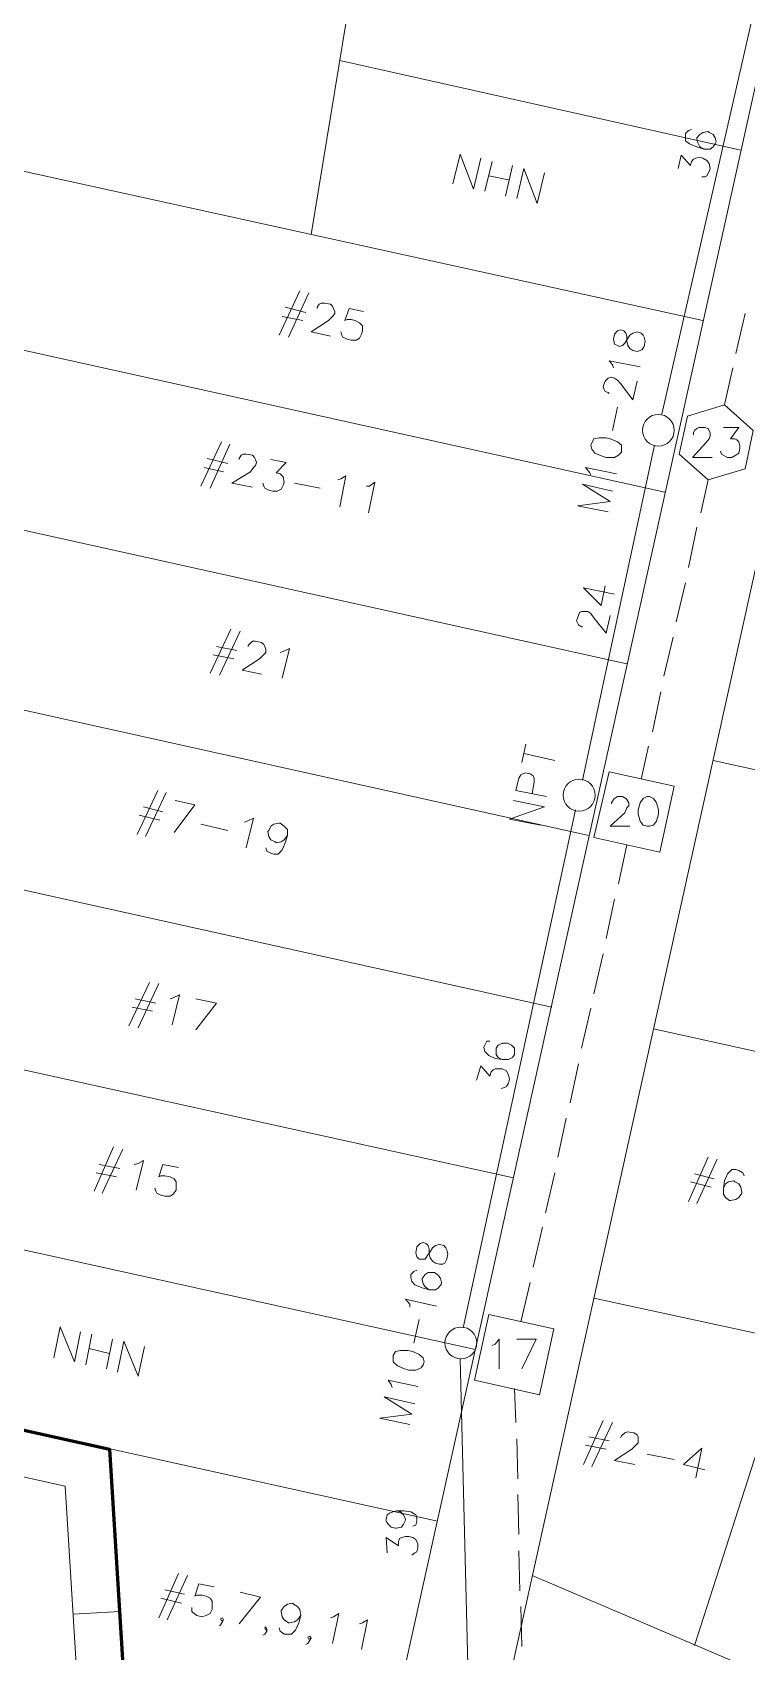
# Model space of a CAD drawing. Header units: millimetres. Extents: x 3.6 to 37.8, y 0.6 to 28.7.
# Drawn here: x 23.91 to 26.8, y 5.62 to 12.18 of the extents above; entities that cross this region are included whole.
import ezdxf

# ---------------------------------------------------------------- set-up
doc = ezdxf.new("R2010")
doc.units = ezdxf.units.MM
for name, color, linetype in [('PDF_0', 7, 'Continuous'), ('PDF_S45$BOUNDARY-NODE', 3, 'Continuous'), ('PDF_S45$Passives-TapOffs', 7, 'Continuous'), ('PDF_S45$POLE', 7, 'Continuous'), ('PDF_S45$strand', 7, 'Continuous')]:
    doc.layers.add(name, color=color, linetype=linetype)
for name, color, linetype, true_color in [('PDF_S45$Cable-565', 23, 'Continuous', 0xdd8a6e), ('PDF_S45$LOTS', 254, 'Continuous', 0xdcdcdc), ('PDF_S45$ROAD', 8, 'Continuous', 0x808080), ('PDF_S45$SDU', 157, 'Continuous', 0x396472)]:
    doc.layers.add(name, color=color, linetype=linetype, true_color=true_color)

msp = doc.modelspace()

# ---------------------------------------------------------------- linework, layer by layer
at = {"layer": 'PDF_0', "lineweight": 9}
msp.add_lwpolyline([(14.7098, 27.5318), (24.7091, 25.2175), (24.413, 23.9499), (24.6757, 23.4537), (24.5131, 22.7573), (24.9176, 22.6614), (24.5465, 21.4814), (25.6223, 21.0644), (25.9684, 20.7808), (27.161, 20.318), (32.8945, 20.539), (35.1337, 19.509), (32.6443, 14.1091), (32.6568, 13.6713), (27.407, 1.7914), (26.3937, 2.2251), (25.8725, 2.0791), (24.2588, 2.7672), (24.0419, 6.2865), (22.7034, 6.5826), (22.9036, 8.4465), (13.9217, 10.277)], dxfattribs=at)
at = {"layer": 'PDF_S45$BOUNDARY-NODE', "lineweight": 60}
msp.add_lwpolyline([(21.319, 8.9594), (23.1079, 8.5924), (22.9077, 6.7285), (24.2212, 6.4366), (24.313, 4.948)], dxfattribs=at)
at = {"layer": 'PDF_S45$Cable-565', "lineweight": 13}
for points in [[(26.7607, 10.8816), (26.7982, 11.0443)], [(26.7148, 10.6732), (26.7481, 10.8233)], [(26.6189, 10.2353), (26.6481, 10.3688)], [(26.5688, 10.0143), (26.6022, 10.1769)], [(26.5188, 9.7933), (26.5563, 9.9518)], [(26.4688, 9.5723), (26.5063, 9.7308)], [(26.4229, 9.3471), (26.4563, 9.5098)], [(26.377, 9.1553), (26.4062, 9.2888)], [(26.2853, 8.73), (26.3186, 8.8885)], [(26.2353, 8.509), (26.2686, 8.6675)], [(26.1852, 8.2838), (26.2227, 8.4465)], [(26.1352, 8.0628), (26.1727, 8.2255)], [(26.0893, 7.8418), (26.1227, 8.0003)], [(26.0393, 7.6208), (26.0726, 7.7793)], [(25.9892, 7.3957), (26.0268, 7.5583)], [(25.9392, 7.1747), (25.9767, 7.3373)], [(25.8892, 6.9537), (25.9267, 7.1121)], [(25.8641, 6.6826), (25.8683, 6.545)], [(25.8725, 6.4783), (25.8766, 6.3157)], [(25.8766, 6.2531), (25.8808, 6.0905)], [(25.8808, 6.0238), (25.885, 5.8612)], [(25.8892, 5.7986), (25.8933, 5.636)]]:
    msp.add_lwpolyline(points, dxfattribs=at)
at = {"layer": 'PDF_S45$LOTS', "lineweight": 0}
for points in [[(25.714, 15.1766), (25.5014, 14.18), (25.0385, 11.3653)], [(26.5939, 5.6402), (29.0374, 13.2418)], [(26.7815, 11.7073), (25.1553, 12.07)], [(26.6272, 11.0151), (23.4456, 11.7156)], [(26.4729, 10.3187), (23.3706, 11.0067)], [(26.3186, 9.6224), (23.2914, 10.2937)], [(26.1644, 8.926), (23.2163, 9.5807)], [(26.6689, 9.2304), (27.678, 9.0094)], [(26.0143, 8.2296), (23.1371, 8.8676)], [(25.86, 7.5374), (23.062, 8.1546)], [(26.4271, 8.1421), (27.3319, 7.9419)], [(25.7057, 6.8411), (22.9828, 7.4415)], [(26.1852, 7.0496), (26.99, 6.8744)], [(25.5514, 6.1447), (22.9077, 6.7285)], [(24.2212, 6.4366), (24.4504, 2.6854)], [(27.2152, 5.3775), (25.935, 5.9237)], [(24.074, 5.7665), (24.2629, 5.7778)]]:
    msp.add_lwpolyline(points, dxfattribs=at)
at = {"layer": 'PDF_S45$Passives-TapOffs', "lineweight": 9}
for points in [[(26.7982, 10.4146), (26.6481, 10.3688), (26.5313, 10.473), (26.5647, 10.6273), (26.7148, 10.6732), (26.8315, 10.5689)], [(26.1852, 8.9177), (26.2478, 9.1845), (26.5105, 9.1261), (26.4521, 8.8593)], [(26.402, 9.0844), (26.4104, 9.0844), (26.4271, 9.0761), (26.4396, 9.0594), (26.4479, 9.0302), (26.4479, 9.0136), (26.4396, 8.9844), (26.4271, 8.9677), (26.4104, 8.9635), (26.402, 8.9635), (26.3854, 8.9677), (26.3729, 8.9844), (26.3645, 9.0136), (26.3645, 9.0302), (26.3729, 9.0594), (26.3854, 9.0761)], [(25.7015, 6.716), (25.7599, 6.9829), (26.0226, 6.9245), (25.9642, 6.6576)]]:
    msp.add_lwpolyline(points, close=True, dxfattribs=at)
for points in [[(26.5897, 10.5522), (26.5897, 10.5606), (26.5939, 10.5689), (26.6022, 10.5772), (26.6105, 10.5814), (26.6356, 10.5814), (26.6481, 10.5772), (26.6564, 10.5606), (26.6564, 10.5481), (26.6522, 10.5355), (26.6397, 10.5189), (26.5855, 10.4605), (26.6647, 10.4605)], [(26.7106, 10.5814), (26.7732, 10.5814), (26.7398, 10.5355), (26.7565, 10.5355), (26.7648, 10.5314), (26.7732, 10.523), (26.7773, 10.5064), (26.7773, 10.498), (26.7732, 10.4772), (26.7607, 10.4688), (26.744, 10.4605), (26.7273, 10.4605), (26.7023, 10.473), (26.6981, 10.4855)], [(26.2561, 9.0553), (26.2561, 9.0594), (26.2644, 9.0719), (26.2686, 9.0761), (26.2811, 9.0844), (26.302, 9.0844), (26.3145, 9.0761), (26.3186, 9.0719), (26.327, 9.0594), (26.327, 9.0469), (26.3186, 9.0386), (26.3103, 9.0177), (26.2519, 8.9635), (26.3312, 8.9635)], [(25.7724, 6.8578), (25.7849, 6.8619), (25.8016, 6.8828), (25.8016, 6.7619)], [(25.8725, 6.8828), (25.9517, 6.8828), (25.8933, 6.7619)]]:
    msp.add_lwpolyline(points, dxfattribs=at)
at = {"layer": 'PDF_S45$POLE', "lineweight": 0}
for points in [[(26.2644, 10.94), (26.2686, 10.9609), (26.2811, 10.9734), (26.2936, 10.9776), (26.3061, 10.9734), (26.3145, 10.965), (26.3186, 10.9525), (26.3186, 10.9317), (26.3228, 10.915), (26.3312, 10.9025), (26.3437, 10.8942), (26.3603, 10.89), (26.3729, 10.8942), (26.3812, 10.8983), (26.3895, 10.9108), (26.3937, 10.9317), (26.3895, 10.9484), (26.3854, 10.9567), (26.377, 10.965), (26.3603, 10.9692), (26.3437, 10.965), (26.3312, 10.9567), (26.3228, 10.9442), (26.3103, 10.9233), (26.302, 10.915), (26.2895, 10.9108), (26.2811, 10.915), (26.2686, 10.9192)], [(26.1727, 10.5105), (26.1852, 10.5355), (26.2061, 10.5397), (26.2353, 10.5397), (26.2519, 10.5355), (26.2811, 10.523), (26.2978, 10.5105), (26.2978, 10.4813), (26.2853, 10.4688), (26.2686, 10.4605), (26.2353, 10.4605), (26.2186, 10.4647), (26.1894, 10.4772), (26.1769, 10.4939)], [(25.4638, 7.233), (25.468, 7.2581), (25.4805, 7.2706), (25.493, 7.2747), (25.5055, 7.2706), (25.5139, 7.2622), (25.518, 7.2497), (25.518, 7.2289), (25.5222, 7.2122), (25.5306, 7.1997), (25.5431, 7.1913), (25.5597, 7.1872), (25.5723, 7.1872), (25.5806, 7.1913), (25.5889, 7.208), (25.5931, 7.2289), (25.5889, 7.2456), (25.5848, 7.2539), (25.5764, 7.2622), (25.5597, 7.2664), (25.5431, 7.2622), (25.5306, 7.2539), (25.5222, 7.2372), (25.5097, 7.2205), (25.5014, 7.208), (25.4763, 7.208), (25.468, 7.2164)], [(25.5014, 7.0954), (25.493, 7.1079), (25.4889, 7.1246), (25.4889, 7.1288), (25.5014, 7.1455), (25.5139, 7.1538), (25.5389, 7.1538), (25.5556, 7.1413), (25.5639, 7.1288), (25.5681, 7.1121), (25.5681, 7.1079), (25.5556, 7.0913), (25.5431, 7.0829), (25.518, 7.0829)], [(25.3721, 6.791), (25.3721, 6.8161), (25.3804, 6.8327), (25.4013, 6.8369), (25.4305, 6.8369), (25.4513, 6.8327), (25.4763, 6.8202), (25.493, 6.8077), (25.4972, 6.791), (25.493, 6.7785), (25.4847, 6.766), (25.4638, 6.7577), (25.4346, 6.7577), (25.418, 6.7619), (25.3888, 6.7744)]]:
    msp.add_lwpolyline(points, close=True, dxfattribs=at)
for points in [[(26.2644, 10.8233), (26.2603, 10.8358), (26.2478, 10.8525), (26.3729, 10.8274)], [(26.3603, 10.7691), (26.3437, 10.694), (26.2936, 10.7607), (26.2811, 10.7732), (26.2686, 10.7816), (26.2561, 10.7857), (26.2436, 10.7816), (26.2311, 10.7691), (26.2227, 10.7482), (26.2269, 10.7357), (26.2311, 10.7274), (26.2436, 10.7232), (26.2478, 10.719)], [(26.2811, 10.6648), (26.2603, 10.5689)], [(26.1727, 10.3896), (26.1685, 10.3979), (26.1519, 10.4188), (26.277, 10.3938)], [(26.2436, 10.2395), (26.1185, 10.2645), (26.2519, 10.2812), (26.1393, 10.3521), (26.2603, 10.3229)], [(25.91, 9.2971), (25.8933, 9.2221)], [(26.0268, 9.2304), (25.9017, 9.2596)], [(25.9934, 9.0844), (25.8683, 9.1095), (25.8808, 9.1595), (25.8892, 9.172), (25.8975, 9.1762), (25.91, 9.1804), (25.9267, 9.1762), (25.9392, 9.1678), (25.9434, 9.1595), (25.9434, 9.1428), (25.935, 9.097)], [(25.9684, 8.9677), (25.8433, 8.9927), (25.9851, 9.0428), (25.86, 9.0678)], [(25.518, 7.0829), (25.4889, 7.0913), (25.4597, 7.1038), (25.4472, 7.1163), (25.443, 7.133), (25.443, 7.1455), (25.4555, 7.158), (25.468, 7.1622)], [(25.4388, 7.012), (25.4388, 7.0246), (25.4221, 7.0454), (25.5472, 7.0162)], [(25.4763, 6.962), (25.4555, 6.8661)], [(25.3679, 6.6868), (25.3638, 6.6993), (25.3512, 6.716), (25.4722, 6.691)], [(25.4388, 6.5367), (25.3179, 6.5617), (25.4472, 6.5784), (25.3346, 6.6493), (25.4597, 6.6201)]]:
    msp.add_lwpolyline(points, dxfattribs=at)
for centre in [(26.4468, 10.5703), (26.1257, 9.0899), (25.6462, 6.8673)]:
    msp.add_circle(centre, 0.0646, dxfattribs=at)
at = {"layer": 'PDF_S45$ROAD', "lineweight": 0}
msp.add_lwpolyline([(25.3221, 5.1106), (27.4528, 14.7346)], dxfattribs=at)
msp.add_lwpolyline([(25.8159, 4.9078, -0.35759), (25.7432, 5.0522), (27.8657, 14.6428)], format="xyb", dxfattribs=at)
at = {"layer": 'PDF_S45$SDU', "lineweight": 0}
for points in [[(25.6139, 11.5697), (25.6431, 11.6906), (25.6973, 11.5488), (25.7265, 11.6739)], [(25.7432, 11.5405), (25.7724, 11.6614)], [(25.8266, 11.5196), (25.8558, 11.6447)], [(25.8725, 11.5113), (25.9017, 11.6322), (25.9559, 11.4904), (25.9851, 11.6155)], [(25.8391, 11.5863), (25.7599, 11.603)], [(24.9092, 10.9567), (24.9926, 11.136)], [(24.9468, 10.9484), (25.0302, 11.1277)], [(25.0177, 11.0484), (24.9343, 11.0693)], [(25.0635, 11.0651), (25.0635, 11.0693), (25.0719, 11.0818), (25.0802, 11.086), (25.0927, 11.086), (25.1177, 11.0818), (25.1261, 11.0735), (25.1302, 11.0651), (25.1344, 11.0526), (25.1344, 11.0443), (25.1261, 11.0318), (25.1094, 11.0151), (25.0385, 10.9692), (25.1177, 10.9525)], [(25.1594, 10.9692), (25.1636, 10.9567), (25.1678, 10.9484), (25.1845, 10.94), (25.2011, 10.9359), (25.222, 10.9359), (25.2345, 10.9442), (25.2428, 10.9609), (25.247, 10.9734), (25.247, 10.9942), (25.2345, 11.0067), (25.2178, 11.0151), (25.2011, 11.0192), (25.1845, 11.0192), (25.1761, 11.0151), (25.1928, 11.0651), (25.2512, 11.0526)], [(25.0052, 11.0151), (24.9218, 11.0318)], [(24.5923, 10.3437), (24.6757, 10.523)], [(24.6299, 10.3354), (24.7091, 10.5147)], [(24.7008, 10.4355), (24.6174, 10.4563)], [(24.7466, 10.4522), (24.7466, 10.4563), (24.755, 10.4688), (24.7633, 10.473), (24.7758, 10.473), (24.8008, 10.4688), (24.8092, 10.4605), (24.8133, 10.4522), (24.8175, 10.4396), (24.8133, 10.4271), (24.805, 10.4188), (24.7925, 10.4021), (24.7174, 10.3562), (24.8008, 10.3396)], [(24.8759, 10.4522), (24.9384, 10.4396), (24.8967, 10.3979), (24.9134, 10.3938), (24.9259, 10.3813), (24.9301, 10.3604), (24.9259, 10.3479), (24.9176, 10.3312), (24.9009, 10.3229), (24.8842, 10.3229), (24.8675, 10.3271), (24.8509, 10.3354), (24.8467, 10.3437), (24.8425, 10.3562)], [(24.6841, 10.4021), (24.6048, 10.4188)], [(25.1469, 10.3688), (25.1594, 10.3729), (25.1803, 10.3854), (25.1553, 10.2603)], [(25.076, 10.3354), (24.9718, 10.3562)], [(25.2637, 10.3437), (25.2762, 10.3437), (25.297, 10.3604), (25.272, 10.2353)], [(24.6299, 9.5848), (24.7133, 9.7641)], [(24.6674, 9.5765), (24.7508, 9.7558)], [(24.7258, 9.6432), (24.6424, 9.6599)], [(24.7383, 9.6766), (24.6549, 9.6932)], [(24.7842, 9.6932), (24.7842, 9.6974), (24.8008, 9.7141), (24.8133, 9.7141), (24.8384, 9.7099), (24.8467, 9.7016), (24.8509, 9.6932), (24.855, 9.6807), (24.855, 9.6682), (24.83, 9.6432), (24.7591, 9.5973), (24.8384, 9.5807)], [(24.9134, 9.6682), (24.9259, 9.6724), (24.9509, 9.6849), (24.9218, 9.564)], [(24.3338, 8.9302), (24.4172, 9.1095)], [(24.3672, 8.9218), (24.4506, 9.1011)], [(24.4881, 9.0678), (24.5673, 9.0511), (24.4839, 8.9385)], [(24.4255, 8.9885), (24.3422, 9.0094)], [(24.4381, 9.0219), (24.3588, 9.0428)], [(24.7008, 8.9468), (24.5923, 8.9719)], [(24.7675, 8.9802), (24.78, 8.9844), (24.805, 8.9969), (24.7758, 8.876)], [(24.9426, 8.926), (24.9343, 8.8968), (24.9218, 8.8676), (24.9051, 8.8509), (24.8884, 8.8509), (24.8759, 8.8551), (24.8592, 8.8634), (24.855, 8.876)], [(24.3005, 8.1546), (24.3838, 8.3297)], [(24.338, 8.1462), (24.4214, 8.3255)], [(24.4672, 8.263), (24.4798, 8.2672), (24.5048, 8.2797), (24.4756, 8.1587)], [(24.3964, 8.213), (24.313, 8.2296)], [(24.4089, 8.2463), (24.3255, 8.263)], [(24.5715, 8.263), (24.6549, 8.2463), (24.5715, 8.1379)], [(24.1587, 7.4832), (24.2379, 7.6625)], [(24.192, 7.4749), (24.2754, 7.6542)], [(26.5688, 7.4415), (26.6481, 7.6208)], [(24.2504, 7.5416), (24.167, 7.5583)], [(24.2629, 7.575), (24.1795, 7.5916)], [(24.3213, 7.5916), (24.338, 7.5958), (24.3588, 7.6083), (24.3296, 7.4874)], [(24.4047, 7.4957), (24.4089, 7.4832), (24.413, 7.4749), (24.4297, 7.4666), (24.4464, 7.4624), (24.4672, 7.4624), (24.4798, 7.4707), (24.4923, 7.4874), (24.4923, 7.5208), (24.4839, 7.5333), (24.4672, 7.5416), (24.4464, 7.5458), (24.4297, 7.5458), (24.4214, 7.5416), (24.4381, 7.5916), (24.5006, 7.5791)], [(26.6022, 7.4332), (26.6856, 7.6125)], [(26.7106, 7.4957), (26.7148, 7.5249), (26.7273, 7.5541), (26.744, 7.5708), (26.7607, 7.5708), (26.7732, 7.5666), (26.7898, 7.5583), (26.794, 7.5458)], [(26.6606, 7.4999), (26.5772, 7.5208)], [(26.6731, 7.5333), (26.5939, 7.5541)], [(23.9961, 6.8077), (24.0211, 6.9328), (24.0795, 6.791), (24.1045, 6.912)], [(24.1253, 6.7785), (24.1503, 6.9036)], [(24.2212, 6.8244), (24.1378, 6.8452)], [(24.2087, 6.7619), (24.2337, 6.8828)], [(24.2546, 6.7493), (24.2796, 6.8744), (24.338, 6.7327), (24.363, 6.8536)], [(26.1435, 6.3741), (26.2227, 6.5534)], [(26.1769, 6.3657), (26.2603, 6.545)], [(26.2936, 6.4825), (26.2978, 6.4908), (26.3103, 6.5033), (26.3228, 6.5075), (26.3478, 6.5033), (26.3603, 6.495), (26.3645, 6.4866), (26.3645, 6.4616), (26.3395, 6.4366), (26.2686, 6.3907), (26.352, 6.3741)], [(26.2353, 6.4366), (26.1519, 6.4533)], [(26.2478, 6.47), (26.1644, 6.4866)], [(26.6356, 6.3532), (26.548, 6.3741), (26.623, 6.4408), (26.598, 6.3199)], [(26.5105, 6.3949), (26.402, 6.4158)], [(24.4214, 5.7528), (24.5006, 5.9321)], [(24.4547, 5.7444), (24.5381, 5.9237)], [(24.5256, 5.8487), (24.4464, 5.8653)], [(24.5548, 5.7945), (24.5548, 5.7778), (24.559, 5.7736), (24.5757, 5.7611), (24.5965, 5.7569), (24.6132, 5.7611), (24.6299, 5.7694), (24.6382, 5.7861), (24.6382, 5.8195), (24.6299, 5.832), (24.6132, 5.8403), (24.5965, 5.8445), (24.5757, 5.8445), (24.5673, 5.8403), (24.584, 5.8904), (24.6465, 5.8778)], [(24.7508, 5.857), (24.8342, 5.8362), (24.7466, 5.7277)], [(24.5131, 5.8111), (24.4297, 5.832)], [(24.6841, 5.7444), (24.6799, 5.7361), (24.6716, 5.7236), (24.6674, 5.7194)], [(24.9968, 5.7611), (24.9885, 5.7319), (24.976, 5.7027), (24.9593, 5.686), (24.9301, 5.686), (24.9134, 5.6985), (24.9092, 5.7111)], [(25.1177, 5.7528), (25.1302, 5.7569), (25.1511, 5.7694), (25.1261, 5.6485)], [(25.2345, 5.7277), (25.247, 5.7319), (25.2679, 5.7444), (25.2428, 5.6235)], [(24.8592, 5.7069), (24.8592, 5.6985), (24.8509, 5.686), (24.8425, 5.6819)], [(25.0385, 5.6694), (25.0343, 5.661), (25.026, 5.6485), (25.0177, 5.6443)]]:
    msp.add_lwpolyline(points, dxfattribs=at)
for points in [[(24.9301, 8.9093), (24.9176, 8.901), (24.8967, 8.8968), (24.8926, 8.901), (24.8759, 8.9093), (24.8675, 8.9218), (24.8634, 8.9427), (24.8675, 8.9468), (24.8759, 8.9635), (24.8884, 8.9719), (24.9092, 8.976), (24.9134, 8.976), (24.9301, 8.9635), (24.9426, 8.951), (24.9426, 8.926)], [(26.719, 7.5124), (26.7315, 7.5208), (26.7523, 7.5249), (26.7565, 7.5208), (26.7732, 7.5124), (26.7815, 7.4999), (26.7857, 7.4791), (26.7857, 7.4749), (26.7732, 7.4582), (26.7607, 7.4499), (26.7398, 7.4457), (26.7356, 7.4457), (26.719, 7.4582), (26.7106, 7.4707), (26.7106, 7.4957)], [(24.9843, 5.7444), (24.9718, 5.7361), (24.9509, 5.7319), (24.9468, 5.7319), (24.9301, 5.7444), (24.9218, 5.7569), (24.9176, 5.7778), (24.9176, 5.7819), (24.9301, 5.7986), (24.9426, 5.807), (24.9635, 5.8111), (24.9676, 5.807), (24.9843, 5.7986), (24.9926, 5.7861), (24.9968, 5.7611)], [(24.6757, 5.7402), (24.6716, 5.7486), (24.6799, 5.7528), (24.6841, 5.7444)], [(24.855, 5.7027), (24.8509, 5.7111), (24.855, 5.7152), (24.8592, 5.7069)], [(25.0302, 5.6652), (25.026, 5.6735), (25.0343, 5.6777), (25.0385, 5.6694)]]:
    msp.add_lwpolyline(points, close=True, dxfattribs=at)
at = {"layer": 'PDF_S45$strand', "color": 254, "lineweight": 0, "true_color": 0xdcdcdc}
for points in [[(26.9358, 12.7164), (26.4604, 10.6356)], [(26.4312, 10.5105), (26.1393, 9.1512)], [(26.1102, 9.0302), (25.6556, 6.9286)], [(25.6431, 6.8036), (25.7015, 4.481)]]:
    msp.add_lwpolyline(points, dxfattribs=at)
at = {"layer": 'PDF_S45$strand', "lineweight": 0}
for points in [[(26.6314, 11.7114), (26.6022, 11.7198), (26.573, 11.7323), (26.5563, 11.7448), (26.5563, 11.774), (26.5688, 11.7865), (26.5813, 11.7907)], [(26.5271, 11.6322), (26.5397, 11.6864), (26.5772, 11.6447), (26.5813, 11.6614), (26.5897, 11.6697), (26.598, 11.6739), (26.6147, 11.6781), (26.6272, 11.6739), (26.6439, 11.6656), (26.6522, 11.6531), (26.6564, 11.6322), (26.6522, 11.6197), (26.6439, 11.603), (26.6356, 11.5989), (26.623, 11.5989)], [(26.2311, 9.9393), (26.2144, 9.86), (26.1435, 9.9309), (26.2686, 9.9059)], [(26.1393, 9.7725), (26.1352, 9.7725), (26.1227, 9.7808), (26.1143, 9.7975), (26.1227, 9.8183), (26.1268, 9.8308), (26.1352, 9.835), (26.1602, 9.835), (26.1727, 9.8267), (26.1852, 9.81), (26.2353, 9.7475), (26.2519, 9.8183)], [(25.8141, 8.017), (25.7849, 8.0211), (25.7599, 8.0337), (25.7432, 8.0503), (25.739, 8.067), (25.7516, 8.092), (25.7641, 8.092)], [(25.7099, 7.9336), (25.7265, 7.992), (25.7641, 7.9503), (25.7682, 7.9669), (25.7766, 7.9753), (25.7849, 7.9794), (25.8141, 7.9794), (25.8308, 7.9711), (25.8391, 7.9544), (25.8433, 7.9377), (25.8391, 7.9211), (25.8308, 7.9086), (25.8224, 7.9044), (25.8099, 7.9002)], [(25.3846, 6.1864), (25.4138, 6.1864), (25.443, 6.1822), (25.4638, 6.1697), (25.468, 6.1572), (25.468, 6.1447), (25.4638, 6.128), (25.4513, 6.1239)], [(25.3471, 6.0155), (25.3429, 6.078), (25.3929, 6.0446), (25.3929, 6.0613), (25.3971, 6.0738), (25.4055, 6.078), (25.4221, 6.0822), (25.4346, 6.0822), (25.4513, 6.078), (25.4638, 6.0697), (25.4722, 6.053), (25.4722, 6.0363), (25.468, 6.0196), (25.4597, 6.0155), (25.4472, 6.0071)]]:
    msp.add_lwpolyline(points, dxfattribs=at)
for points in [[(26.6147, 11.7198), (26.6064, 11.7365), (26.6022, 11.7531), (26.6022, 11.7573), (26.6147, 11.7698), (26.6272, 11.7782), (26.6481, 11.7823), (26.6522, 11.7782), (26.6689, 11.7698), (26.6773, 11.7573), (26.6814, 11.7406), (26.6773, 11.7323), (26.6689, 11.7198), (26.6564, 11.7114), (26.6314, 11.7114)], [(25.7974, 8.0253), (25.7891, 8.0378), (25.7891, 8.0628), (25.7974, 8.0753), (25.8141, 8.0837), (25.8349, 8.0837), (25.8516, 8.0753), (25.8641, 8.0628), (25.8641, 8.0378), (25.8558, 8.0253), (25.8391, 8.017), (25.8141, 8.017)], [(25.4013, 6.1822), (25.4138, 6.1697), (25.4221, 6.1531), (25.4221, 6.1489), (25.4138, 6.1322), (25.4055, 6.1197), (25.3846, 6.1155), (25.3804, 6.1155), (25.3638, 6.1197), (25.3512, 6.1322), (25.3429, 6.1447), (25.3429, 6.1531), (25.3471, 6.1697), (25.3596, 6.1781), (25.3846, 6.1864)]]:
    msp.add_lwpolyline(points, close=True, dxfattribs=at)

doc.saveas('drawing.dxf')
